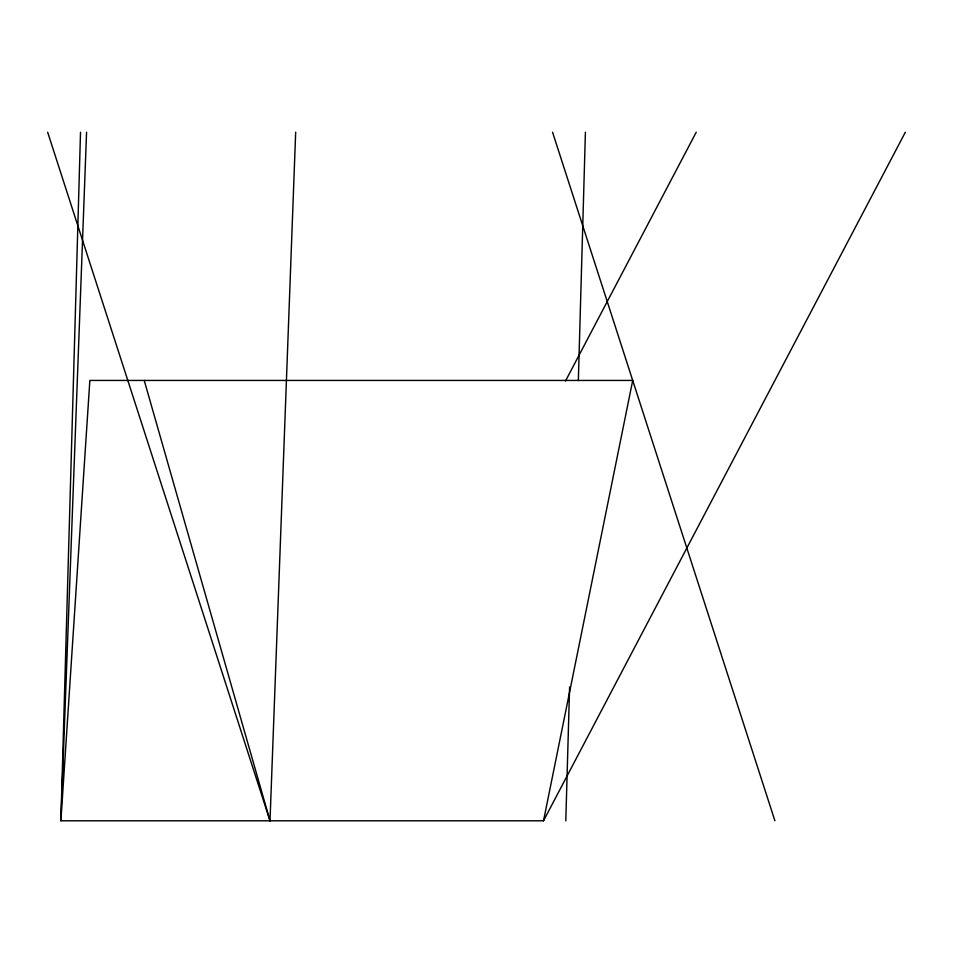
<?xml version="1.0" encoding="UTF-8"?>
<svg xmlns="http://www.w3.org/2000/svg" width="953" height="953" viewBox="0 0 953 953"><rect width="100%" height="100%" fill="white"/><g stroke="black" fill="none" stroke-linecap="round" stroke-linejoin="round"><path stroke-width="1.43" d="M80.517 132.205L60.897 820.795L543.52 820.795L905.35 132.205M565.796 820.795L569.608 686.946M578.34 380.581L585.416 132.205M86.568 132.205L60.897 820.795L89.856 380.438L632.709 380.438L543.52 820.795M47.65 132.205L270.009 820.795L295.68 132.205M565.486 381.045L696.238 132.205M552.549 132.205L774.908 820.795M144.225 380.438L270.009 820.795"/></g></svg>
